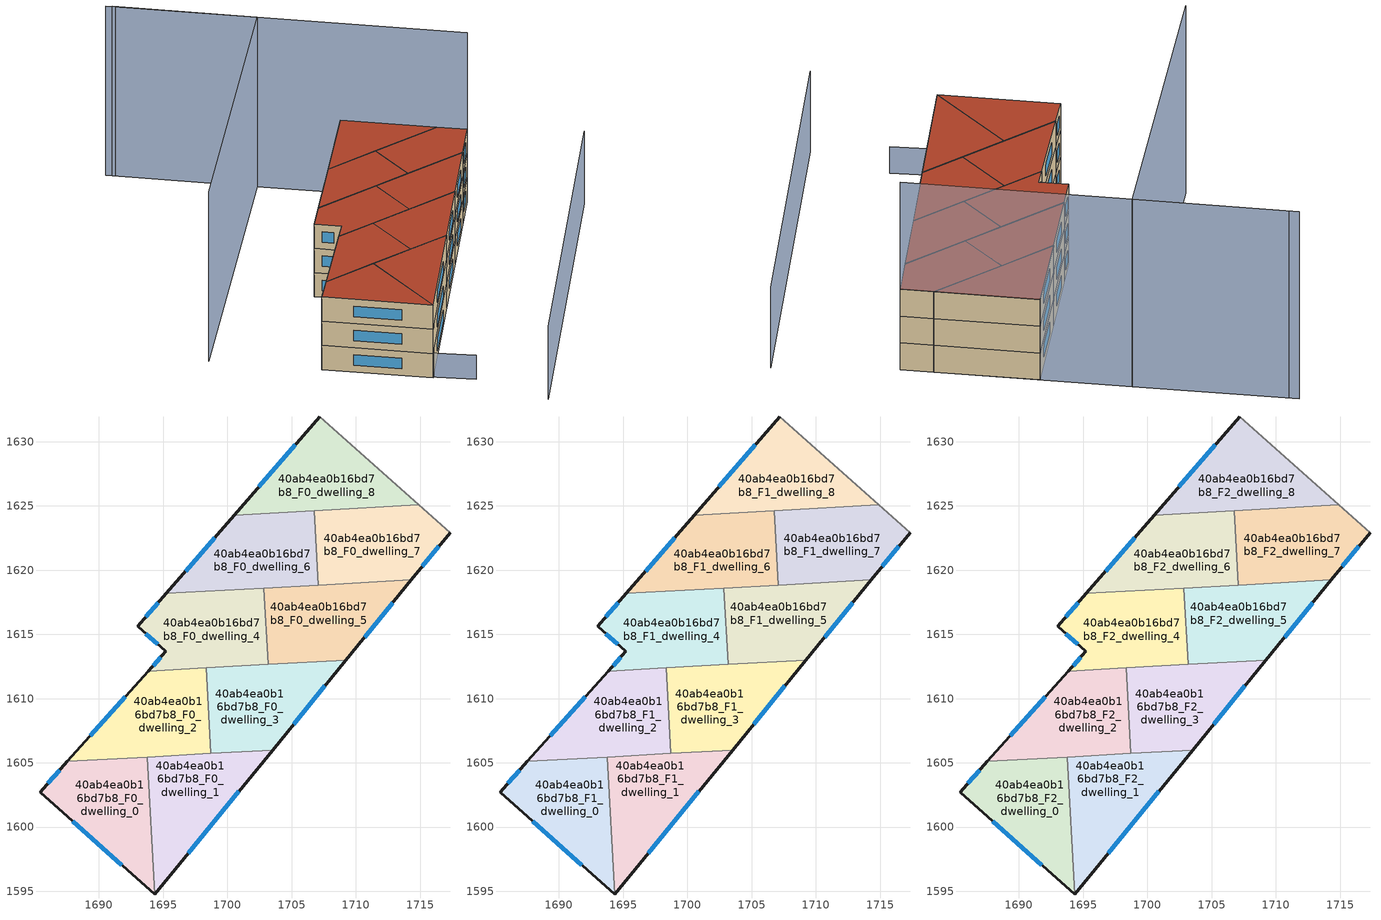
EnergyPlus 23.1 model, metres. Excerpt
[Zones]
40ab4ea0b16bd7b8_F0_dwelling_0
 floor ground (EU_floor_Construction): 1693.75,1605.45 1694.34,1594.76 1685.41,1602.72 1687.54,1605.11 z0
 wall outside (EU_wall_Construction): 1687.54,1605.11 1685.41,1602.72 1694.34,1594.76 z0:3
 wall to 40ab4ea0b16bd7b8_F0_dwelling_1 (EU_wall_Construction): 1694.34,1594.76 1693.75,1605.45 z0:3
 wall to 40ab4ea0b16bd7b8_F0_dwelling_2 (EU_wall_Construction): 1693.75,1605.45 1687.54,1605.11 z0:3
 window (EU_Window_Construction): 1687.96,1600.45 1691.79,1597.04 / 1686.93,1604.43 1686.02,1603.4 z0.86:2.14
40ab4ea0b16bd7b8_F0_dwelling_1
 floor ground (EU_floor_Construction): 1703.52,1606 1694.34,1594.76 1693.75,1605.45 z0
 wall outside (EU_wall_Construction): 1694.34,1594.76 1703.52,1606 z0:3
 wall to 40ab4ea0b16bd7b8_F0_dwelling_3 (EU_wall_Construction): 1703.52,1606 1698.71,1605.73 z0:3
 wall to 40ab4ea0b16bd7b8_F0_dwelling_2 (EU_wall_Construction): 1698.71,1605.73 1693.75,1605.45 z0:3
 window (EU_Window_Construction): 1696.96,1597.97 1700.89,1602.79 z0.86:2.14
40ab4ea0b16bd7b8_F0_dwelling_2
 floor ground (EU_floor_Construction): 1698.34,1612.39 1698.71,1605.73 1687.54,1605.11 1693.82,1612.14 z0
 wall outside (EU_wall_Construction): 1693.82,1612.14 1687.54,1605.11 z0:3
 wall to 40ab4ea0b16bd7b8_F0_dwelling_3 (EU_wall_Construction): 1698.71,1605.73 1698.34,1612.39 z0:3
 wall to 40ab4ea0b16bd7b8_F0_dwelling_4 (EU_wall_Construction): 1698.34,1612.39 1693.82,1612.14 z0:3
 window (EU_Window_Construction): 1692.03,1610.13 1689.33,1607.12 z0.86:2.14
40ab4ea0b16bd7b8_F0_dwelling_3
 floor ground (EU_floor_Construction): 1709.23,1613 1703.52,1606 1698.71,1605.73 1698.34,1612.39 z0
 wall outside (EU_wall_Construction): 1703.52,1606 1709.23,1613 z0:3
 wall to 40ab4ea0b16bd7b8_F0_dwelling_5 (EU_wall_Construction): 1709.23,1613 1703.16,1612.66 z0:3
 wall to 40ab4ea0b16bd7b8_F0_dwelling_4 (EU_wall_Construction): 1703.16,1612.66 1698.34,1612.39 z0:3
 window (EU_Window_Construction): 1705.15,1608 1707.6,1611 z0.86:2.14
40ab4ea0b16bd7b8_F0_dwelling_4
 floor ground (EU_floor_Construction): 1702.83,1618.61 1703.16,1612.66 1693.82,1612.14 1695.19,1613.67 1693.01,1615.63 1695.24,1618.19 z0
 wall outside (EU_wall_Construction): 1695.24,1618.19 1693.01,1615.63 1695.19,1613.67 1693.82,1612.14 z0:3
 wall to 40ab4ea0b16bd7b8_F0_dwelling_5 (EU_wall_Construction): 1703.16,1612.66 1702.83,1618.61 z0:3
 wall to 40ab4ea0b16bd7b8_F0_dwelling_6 (EU_wall_Construction): 1702.83,1618.61 1695.24,1618.19 z0:3
 window (EU_Window_Construction): 1694.8,1613.23 1694.22,1612.58 / 1693.64,1615.07 1694.57,1614.23 / 1694.6,1617.46 1693.65,1616.36 z0.86:2.14
40ab4ea0b16bd7b8_F0_dwelling_5
 floor ground (EU_floor_Construction): 1714.33,1619.25 1709.23,1613 1703.16,1612.66 1702.83,1618.61 z0
 wall outside (EU_wall_Construction): 1709.23,1613 1714.33,1619.25 z0:3
 wall to 40ab4ea0b16bd7b8_F0_dwelling_7 (EU_wall_Construction): 1714.33,1619.25 1707.07,1618.85 z0:3
 wall to 40ab4ea0b16bd7b8_F0_dwelling_6 (EU_wall_Construction): 1707.08,1618.85 1702.83,1618.61 z0:3
 window (EU_Window_Construction): 1710.68,1614.78 1712.87,1617.46 z0.86:2.14
40ab4ea0b16bd7b8_F0_dwelling_6
 floor ground (EU_floor_Construction): 1706.75,1624.63 1707.08,1618.85 1695.24,1618.19 1700.53,1624.29 z0
 wall outside (EU_wall_Construction): 1700.53,1624.29 1695.24,1618.19 z0:3
 wall to 40ab4ea0b16bd7b8_F0_dwelling_7 (EU_wall_Construction): 1707.08,1618.85 1706.75,1624.63 z0:3
 wall to 40ab4ea0b16bd7b8_F0_dwelling_8 (EU_wall_Construction): 1706.75,1624.63 1700.53,1624.29 z0:3
 window (EU_Window_Construction): 1699.02,1622.54 1696.75,1619.93 z0.86:2.14
40ab4ea0b16bd7b8_F0_dwelling_7
 floor ground (EU_floor_Construction): 1717.33,1622.93 1714.33,1619.25 1707.08,1618.85 1706.75,1624.63 1714.9,1625.09 z0
 wall outside (EU_wall_Construction): 1714.33,1619.25 1717.33,1622.93 z0:3
 wall adiabatic (EU_wall_Construction): 1717.33,1622.93 1714.9,1625.09 z0:3
 wall to 40ab4ea0b16bd7b8_F0_dwelling_8 (EU_wall_Construction): 1714.9,1625.09 1706.75,1624.63 z0:3
 window (EU_Window_Construction): 1715.19,1620.3 1716.47,1621.88 z0.86:2.14
40ab4ea0b16bd7b8_F0_dwelling_8
 floor ground (EU_floor_Construction): 1714.9,1625.09 1700.53,1624.29 1707.19,1631.96 z0
 wall outside (EU_wall_Construction): 1707.19,1631.96 1700.53,1624.29 z0:3
 wall adiabatic (EU_wall_Construction): 1714.9,1625.09 1707.19,1631.96 z0:3
 window (EU_Window_Construction): 1705.29,1629.77 1702.44,1626.48 z0.86:2.14
40ab4ea0b16bd7b8_F1_dwelling_0
 floor to 40ab4ea0b16bd7b8_F0_dwelling_0 (EU_floor_Construction): 1693.75,1605.45 1694.34,1594.76 1685.41,1602.72 1687.54,1605.11 z3
 wall outside (EU_wall_Construction): 1687.54,1605.11 1685.41,1602.72 1694.34,1594.76 z3:6
 wall to 40ab4ea0b16bd7b8_F1_dwelling_1 (EU_wall_Construction): 1694.34,1594.76 1693.75,1605.45 z3:6
 wall to 40ab4ea0b16bd7b8_F1_dwelling_2 (EU_wall_Construction): 1693.75,1605.45 1687.54,1605.11 z3:6
 window (EU_Window_Construction): 1687.96,1600.45 1691.79,1597.04 / 1686.93,1604.43 1686.02,1603.4 z3.86:5.14
40ab4ea0b16bd7b8_F1_dwelling_1
 floor to 40ab4ea0b16bd7b8_F0_dwelling_1 (EU_floor_Construction): 1703.52,1606 1694.34,1594.76 1693.75,1605.45 z3
 wall outside (EU_wall_Construction): 1694.34,1594.76 1703.52,1606 z3:6
 wall to 40ab4ea0b16bd7b8_F1_dwelling_3 (EU_wall_Construction): 1703.52,1606 1698.71,1605.73 z3:6
 wall to 40ab4ea0b16bd7b8_F1_dwelling_2 (EU_wall_Construction): 1698.71,1605.73 1693.75,1605.45 z3:6
 window (EU_Window_Construction): 1696.96,1597.97 1700.89,1602.79 z3.86:5.14
40ab4ea0b16bd7b8_F1_dwelling_2
 floor to 40ab4ea0b16bd7b8_F0_dwelling_2 (EU_floor_Construction): 1698.34,1612.39 1698.71,1605.73 1687.54,1605.11 1693.82,1612.14 z3
 wall outside (EU_wall_Construction): 1693.82,1612.14 1687.54,1605.11 z3:6
 wall to 40ab4ea0b16bd7b8_F1_dwelling_3 (EU_wall_Construction): 1698.71,1605.73 1698.34,1612.39 z3:6
 wall to 40ab4ea0b16bd7b8_F1_dwelling_4 (EU_wall_Construction): 1698.34,1612.39 1693.82,1612.14 z3:6
 window (EU_Window_Construction): 1692.03,1610.13 1689.33,1607.12 z3.86:5.14
40ab4ea0b16bd7b8_F1_dwelling_3
 floor to 40ab4ea0b16bd7b8_F0_dwelling_3 (EU_floor_Construction): 1709.23,1613 1703.52,1606 1698.71,1605.73 1698.34,1612.39 z3
 wall outside (EU_wall_Construction): 1703.52,1606 1709.23,1613 z3:6
 wall to 40ab4ea0b16bd7b8_F1_dwelling_5 (EU_wall_Construction): 1709.23,1613 1703.16,1612.66 z3:6
 wall to 40ab4ea0b16bd7b8_F1_dwelling_4 (EU_wall_Construction): 1703.16,1612.66 1698.34,1612.39 z3:6
 window (EU_Window_Construction): 1705.15,1608 1707.6,1611 z3.86:5.14
40ab4ea0b16bd7b8_F1_dwelling_4
 floor to 40ab4ea0b16bd7b8_F0_dwelling_4 (EU_floor_Construction): 1702.83,1618.61 1703.16,1612.66 1693.82,1612.14 1695.19,1613.67 1693.01,1615.63 1695.24,1618.19 z3
 wall outside (EU_wall_Construction): 1695.24,1618.19 1693.01,1615.63 1695.19,1613.67 1693.82,1612.14 z3:6
 wall to 40ab4ea0b16bd7b8_F1_dwelling_5 (EU_wall_Construction): 1703.16,1612.66 1702.83,1618.61 z3:6
 wall to 40ab4ea0b16bd7b8_F1_dwelling_6 (EU_wall_Construction): 1702.83,1618.61 1695.24,1618.19 z3:6
 window (EU_Window_Construction): 1694.8,1613.23 1694.22,1612.58 / 1693.64,1615.07 1694.57,1614.23 / 1694.6,1617.46 1693.65,1616.36 z3.86:5.14
40ab4ea0b16bd7b8_F1_dwelling_5
 floor to 40ab4ea0b16bd7b8_F0_dwelling_5 (EU_floor_Construction): 1714.33,1619.25 1709.23,1613 1703.16,1612.66 1702.83,1618.61 z3
 wall outside (EU_wall_Construction): 1709.23,1613 1714.33,1619.25 z3:6
 wall to 40ab4ea0b16bd7b8_F1_dwelling_7 (EU_wall_Construction): 1714.33,1619.25 1707.07,1618.85 z3:6
 wall to 40ab4ea0b16bd7b8_F1_dwelling_6 (EU_wall_Construction): 1707.08,1618.85 1702.83,1618.61 z3:6
 window (EU_Window_Construction): 1710.68,1614.78 1712.87,1617.46 z3.86:5.14
40ab4ea0b16bd7b8_F1_dwelling_6
 floor to 40ab4ea0b16bd7b8_F0_dwelling_6 (EU_floor_Construction): 1706.75,1624.63 1707.08,1618.85 1695.24,1618.19 1700.53,1624.29 z3
 wall outside (EU_wall_Construction): 1700.53,1624.29 1695.24,1618.19 z3:6
 wall to 40ab4ea0b16bd7b8_F1_dwelling_7 (EU_wall_Construction): 1707.08,1618.85 1706.75,1624.63 z3:6
 wall to 40ab4ea0b16bd7b8_F1_dwelling_8 (EU_wall_Construction): 1706.75,1624.63 1700.53,1624.29 z3:6
 window (EU_Window_Construction): 1699.02,1622.54 1696.75,1619.93 z3.86:5.14
40ab4ea0b16bd7b8_F1_dwelling_7
 floor to 40ab4ea0b16bd7b8_F0_dwelling_7 (EU_floor_Construction): 1717.33,1622.93 1714.33,1619.25 1707.08,1618.85 1706.75,1624.63 1714.9,1625.09 z3
 wall outside (EU_wall_Construction): 1714.33,1619.25 1717.33,1622.93 z3:6
 wall adiabatic (EU_wall_Construction): 1717.33,1622.93 1714.9,1625.09 z3:6
 wall to 40ab4ea0b16bd7b8_F1_dwelling_8 (EU_wall_Construction): 1714.9,1625.09 1706.75,1624.63 z3:6
 window (EU_Window_Construction): 1715.19,1620.3 1716.47,1621.88 z3.86:5.14
40ab4ea0b16bd7b8_F1_dwelling_8
 floor to 40ab4ea0b16bd7b8_F0_dwelling_8 (EU_floor_Construction): 1714.9,1625.09 1700.53,1624.29 1707.19,1631.96 z3
 wall outside (EU_wall_Construction): 1707.19,1631.96 1700.53,1624.29 z3:6
 wall adiabatic (EU_wall_Construction): 1714.9,1625.09 1707.19,1631.96 z3:6
 window (EU_Window_Construction): 1705.29,1629.77 1702.44,1626.48 z3.86:5.14
40ab4ea0b16bd7b8_F2_dwelling_0
 floor to 40ab4ea0b16bd7b8_F1_dwelling_0 (EU_floor_Construction): 1693.75,1605.45 1694.34,1594.76 1685.41,1602.72 1687.54,1605.11 z6
 wall outside (EU_wall_Construction): 1687.54,1605.11 1685.41,1602.72 1694.34,1594.76 z6:9
 wall to 40ab4ea0b16bd7b8_F2_dwelling_1 (EU_wall_Construction): 1694.34,1594.76 1693.75,1605.45 z6:9
 wall to 40ab4ea0b16bd7b8_F2_dwelling_2 (EU_wall_Construction): 1693.75,1605.45 1687.54,1605.11 z6:9
 window (EU_Window_Construction): 1687.96,1600.45 1691.79,1597.04 / 1686.93,1604.43 1686.02,1603.4 z6.86:8.14
 roof outside (EU_roof_Construction): 1694.34,1594.76 1693.75,1605.45 1687.54,1605.11 1685.41,1602.72 z9
40ab4ea0b16bd7b8_F2_dwelling_1
 floor to 40ab4ea0b16bd7b8_F1_dwelling_1 (EU_floor_Construction): 1703.52,1606 1694.34,1594.76 1693.75,1605.45 z6
 wall outside (EU_wall_Construction): 1694.34,1594.76 1703.52,1606 z6:9
 wall to 40ab4ea0b16bd7b8_F2_dwelling_3 (EU_wall_Construction): 1703.52,1606 1698.71,1605.73 z6:9
 wall to 40ab4ea0b16bd7b8_F2_dwelling_2 (EU_wall_Construction): 1698.71,1605.73 1693.75,1605.45 z6:9
 window (EU_Window_Construction): 1696.96,1597.97 1700.89,1602.79 z6.86:8.14
 roof outside (EU_roof_Construction): 1694.34,1594.76 1703.52,1606 1693.75,1605.45 z9
40ab4ea0b16bd7b8_F2_dwelling_2
 floor to 40ab4ea0b16bd7b8_F1_dwelling_2 (EU_floor_Construction): 1698.34,1612.39 1698.71,1605.73 1687.54,1605.11 1693.82,1612.14 z6
 wall outside (EU_wall_Construction): 1693.82,1612.14 1687.54,1605.11 z6:9
 wall to 40ab4ea0b16bd7b8_F2_dwelling_3 (EU_wall_Construction): 1698.71,1605.73 1698.34,1612.39 z6:9
 wall to 40ab4ea0b16bd7b8_F2_dwelling_4 (EU_wall_Construction): 1698.34,1612.39 1693.82,1612.14 z6:9
 window (EU_Window_Construction): 1692.03,1610.13 1689.33,1607.12 z6.86:8.14
 roof outside (EU_roof_Construction): 1698.71,1605.73 1698.34,1612.39 1693.82,1612.14 1687.54,1605.11 z9
40ab4ea0b16bd7b8_F2_dwelling_3
 floor to 40ab4ea0b16bd7b8_F1_dwelling_3 (EU_floor_Construction): 1709.23,1613 1703.52,1606 1698.71,1605.73 1698.34,1612.39 z6
 wall outside (EU_wall_Construction): 1703.52,1606 1709.23,1613 z6:9
 wall to 40ab4ea0b16bd7b8_F2_dwelling_5 (EU_wall_Construction): 1709.23,1613 1703.16,1612.66 z6:9
 wall to 40ab4ea0b16bd7b8_F2_dwelling_4 (EU_wall_Construction): 1703.16,1612.66 1698.34,1612.39 z6:9
 window (EU_Window_Construction): 1705.15,1608 1707.6,1611 z6.86:8.14
 roof outside (EU_roof_Construction): 1703.52,1606 1709.23,1613 1698.34,1612.39 1698.71,1605.73 z9
40ab4ea0b16bd7b8_F2_dwelling_4
 floor to 40ab4ea0b16bd7b8_F1_dwelling_4 (EU_floor_Construction): 1702.83,1618.61 1703.16,1612.66 1693.82,1612.14 1695.19,1613.67 1693.01,1615.63 1695.24,1618.19 z6
 wall outside (EU_wall_Construction): 1695.24,1618.19 1693.01,1615.63 1695.19,1613.67 1693.82,1612.14 z6:9
 wall to 40ab4ea0b16bd7b8_F2_dwelling_5 (EU_wall_Construction): 1703.16,1612.66 1702.83,1618.61 z6:9
 wall to 40ab4ea0b16bd7b8_F2_dwelling_6 (EU_wall_Construction): 1702.83,1618.61 1695.24,1618.19 z6:9
 window (EU_Window_Construction): 1694.8,1613.23 1694.22,1612.58 / 1693.64,1615.07 1694.57,1614.23 / 1694.6,1617.46 1693.65,1616.36 z6.86:8.14
 roof outside (EU_roof_Construction): 1703.16,1612.66 1702.83,1618.61 1695.24,1618.19 1693.01,1615.63 1695.19,1613.67 1693.82,1612.14 z9
40ab4ea0b16bd7b8_F2_dwelling_5
 floor to 40ab4ea0b16bd7b8_F1_dwelling_5 (EU_floor_Construction): 1714.33,1619.25 1709.23,1613 1703.16,1612.66 1702.83,1618.61 z6
 wall outside (EU_wall_Construction): 1709.23,1613 1714.33,1619.25 z6:9
 wall to 40ab4ea0b16bd7b8_F2_dwelling_7 (EU_wall_Construction): 1714.33,1619.25 1707.07,1618.85 z6:9
 wall to 40ab4ea0b16bd7b8_F2_dwelling_6 (EU_wall_Construction): 1707.08,1618.85 1702.83,1618.61 z6:9
 window (EU_Window_Construction): 1710.68,1614.78 1712.87,1617.46 z6.86:8.14
 roof outside (EU_roof_Construction): 1709.23,1613 1714.33,1619.25 1702.83,1618.61 1703.16,1612.66 z9
40ab4ea0b16bd7b8_F2_dwelling_6
 floor to 40ab4ea0b16bd7b8_F1_dwelling_6 (EU_floor_Construction): 1706.75,1624.63 1707.08,1618.85 1695.24,1618.19 1700.53,1624.29 z6
 wall outside (EU_wall_Construction): 1700.53,1624.29 1695.24,1618.19 z6:9
 wall to 40ab4ea0b16bd7b8_F2_dwelling_7 (EU_wall_Construction): 1707.08,1618.85 1706.75,1624.63 z6:9
 wall to 40ab4ea0b16bd7b8_F2_dwelling_8 (EU_wall_Construction): 1706.75,1624.63 1700.53,1624.29 z6:9
 window (EU_Window_Construction): 1699.02,1622.54 1696.75,1619.93 z6.86:8.14
 roof outside (EU_roof_Construction): 1707.08,1618.85 1706.75,1624.63 1700.53,1624.29 1695.24,1618.19 z9
40ab4ea0b16bd7b8_F2_dwelling_7
 floor to 40ab4ea0b16bd7b8_F1_dwelling_7 (EU_floor_Construction): 1717.33,1622.93 1714.33,1619.25 1707.08,1618.85 1706.75,1624.63 1714.9,1625.09 z6
 wall outside (EU_wall_Construction): 1714.33,1619.25 1717.33,1622.93 z6:9
 wall adiabatic (EU_wall_Construction): 1717.33,1622.93 1714.9,1625.09 z6:9
 wall to 40ab4ea0b16bd7b8_F2_dwelling_8 (EU_wall_Construction): 1714.9,1625.09 1706.75,1624.63 z6:9
 window (EU_Window_Construction): 1715.19,1620.3 1716.47,1621.88 z6.86:8.14
 roof outside (EU_roof_Construction): 1714.33,1619.25 1717.33,1622.93 1714.9,1625.09 1706.75,1624.63 1707.08,1618.85 z9
40ab4ea0b16bd7b8_F2_dwelling_8
 floor to 40ab4ea0b16bd7b8_F1_dwelling_8 (EU_floor_Construction): 1714.9,1625.09 1700.53,1624.29 1707.19,1631.96 z6
 wall outside (EU_wall_Construction): 1707.19,1631.96 1700.53,1624.29 z6:9
 wall adiabatic (EU_wall_Construction): 1714.9,1625.09 1707.19,1631.96 z6:9
 window (EU_Window_Construction): 1705.29,1629.77 1702.44,1626.48 z6.86:8.14
 roof outside (EU_roof_Construction): 1714.9,1625.09 1707.19,1631.96 1700.53,1624.29 z9
shading: 1702.07,1584.39 1727.47,1615.75 z0:9; 1717.33,1622.93 1700.49,1637.93 / 1688.94,1648.22 1700.52,1637.91 / 1700.52,1637.91 1676.36,1610.78 / 1700.51,1637.91 1688.42,1648.68 z0:21; 1692.2,1596.65 1697.95,1591.98 z0:3
[Building]
EU S2 Campaign: North Axis=0; Terrain=City; Solar Distribution=FullExterior
[Site:Location]
Helsinki-Vantaa.AP: Latitude=60.317; Longitude=24.963; Time Zone=2; Elevation=54.6
[SizingPeriod:WeatherFileDays]
AnnualSizingPeriod: Begin Month=1; Begin Day of Month=1; End Month=12; End Day of Month=31; Day of Week for Start Day=Monday; Use Weather File Daylight Saving Period=No; Use Weather File Rain and Snow Indicators=No
[MATERIAL]
EU_InternalMass_Material: Roughness=MediumRough; Thickness=0.1; Conductivity=1; Density=1800; Specific Heat=900; Thermal Absorptance=0.9; Solar Absorptance=0.7; Visible Absorptance=0.7
[MATERIAL:NOMASS] Roughness=MediumRough; Thermal Absorptance=0.9; Solar Absorptance=0.7; Visible Absorptance=0.7
Name | Thermal Resistance
EU_wall_NoMass | 1.10183
EU_roof_NoMass; EU_floor_NoMass | 1.70606
[WINDOWMATERIAL:SIMPLEGLAZINGSYSTEM]
EU_Window_SimpleGlazing: UFactor=3.11035; Solar Heat Gain Coefficient=0.8; Visible Transmittance=0.8
[CONSTRUCTION]
EU_wall_Construction: EU_wall_NoMass
EU_roof_Construction: EU_roof_NoMass
EU_floor_Construction: EU_floor_NoMass
EU_Window_Construction: EU_Window_SimpleGlazing
EU_InternalMass_Construction: EU_InternalMass_Material
[ZONE] Type=1; Multiplier=1; Ceiling Height=autocalculate; Floor Area=autocalculate; Part of Total Floor Area=Yes
Name | Volume
40ab4ea0b16bd7b8_F0_dwelling_0; 40ab4ea0b16bd7b8_F1_dwelling_0; 40ab4ea0b16bd7b8_F2_dwelling_0; 40ab4ea0b16bd7b8_F0_dwelling_8; 40ab4ea0b16bd7b8_F1_dwelling_8; 40ab4ea0b16bd7b8_F2_dwelling_8 | 157.28
40ab4ea0b16bd7b8_F0_dwelling_1; 40ab4ea0b16bd7b8_F1_dwelling_1; 40ab4ea0b16bd7b8_F2_dwelling_1 | 157.161
40ab4ea0b16bd7b8_F0_dwelling_2; 40ab4ea0b16bd7b8_F1_dwelling_2; 40ab4ea0b16bd7b8_F2_dwelling_2 | 157.257
40ab4ea0b16bd7b8_F0_dwelling_3; 40ab4ea0b16bd7b8_F1_dwelling_3; 40ab4ea0b16bd7b8_F2_dwelling_3 | 157.274
40ab4ea0b16bd7b8_F0_dwelling_4; 40ab4ea0b16bd7b8_F1_dwelling_4; 40ab4ea0b16bd7b8_F2_dwelling_4 | 157.269
40ab4ea0b16bd7b8_F0_dwelling_5; 40ab4ea0b16bd7b8_F1_dwelling_5; 40ab4ea0b16bd7b8_F2_dwelling_5 | 157.282
40ab4ea0b16bd7b8_F0_dwelling_6; 40ab4ea0b16bd7b8_F1_dwelling_6; 40ab4ea0b16bd7b8_F2_dwelling_6 | 157.268
40ab4ea0b16bd7b8_F0_dwelling_7; 40ab4ea0b16bd7b8_F1_dwelling_7; 40ab4ea0b16bd7b8_F2_dwelling_7 | 157.259
[INTERNALMASS] Construction=EU_InternalMass_Construction
Name | Zone or ZoneList | Surface Area
40ab4ea0b16bd7b8_F0_dwelling_0_EU_InternalMass | 40ab4ea0b16bd7b8_F0_dwelling_0 | 52.4274
40ab4ea0b16bd7b8_F0_dwelling_1_EU_InternalMass | 40ab4ea0b16bd7b8_F0_dwelling_1 | 52.4167
40ab4ea0b16bd7b8_F0_dwelling_2_EU_InternalMass | 40ab4ea0b16bd7b8_F0_dwelling_2 | 52.4252
40ab4ea0b16bd7b8_F0_dwelling_3_EU_InternalMass | 40ab4ea0b16bd7b8_F0_dwelling_3 | 52.425
40ab4ea0b16bd7b8_F0_dwelling_4_EU_InternalMass | 40ab4ea0b16bd7b8_F0_dwelling_4 | 52.4236
40ab4ea0b16bd7b8_F0_dwelling_5_EU_InternalMass | 40ab4ea0b16bd7b8_F0_dwelling_5 | 52.4294
40ab4ea0b16bd7b8_F0_dwelling_6_EU_InternalMass | 40ab4ea0b16bd7b8_F0_dwelling_6 | 52.4218
40ab4ea0b16bd7b8_F0_dwelling_7_EU_InternalMass | 40ab4ea0b16bd7b8_F0_dwelling_7 | 52.4198
40ab4ea0b16bd7b8_F0_dwelling_8_EU_InternalMass | 40ab4ea0b16bd7b8_F0_dwelling_8 | 52.4267
40ab4ea0b16bd7b8_F1_dwelling_0_EU_InternalMass | 40ab4ea0b16bd7b8_F1_dwelling_0 | 52.4274
40ab4ea0b16bd7b8_F1_dwelling_1_EU_InternalMass | 40ab4ea0b16bd7b8_F1_dwelling_1 | 52.4167
40ab4ea0b16bd7b8_F1_dwelling_2_EU_InternalMass | 40ab4ea0b16bd7b8_F1_dwelling_2 | 52.4252
40ab4ea0b16bd7b8_F1_dwelling_3_EU_InternalMass | 40ab4ea0b16bd7b8_F1_dwelling_3 | 52.425
40ab4ea0b16bd7b8_F1_dwelling_4_EU_InternalMass | 40ab4ea0b16bd7b8_F1_dwelling_4 | 52.4236
40ab4ea0b16bd7b8_F1_dwelling_5_EU_InternalMass | 40ab4ea0b16bd7b8_F1_dwelling_5 | 52.4294
40ab4ea0b16bd7b8_F1_dwelling_6_EU_InternalMass | 40ab4ea0b16bd7b8_F1_dwelling_6 | 52.4218
40ab4ea0b16bd7b8_F1_dwelling_7_EU_InternalMass | 40ab4ea0b16bd7b8_F1_dwelling_7 | 52.4198
40ab4ea0b16bd7b8_F1_dwelling_8_EU_InternalMass | 40ab4ea0b16bd7b8_F1_dwelling_8 | 52.4267
40ab4ea0b16bd7b8_F2_dwelling_0_EU_InternalMass | 40ab4ea0b16bd7b8_F2_dwelling_0 | 52.4274
40ab4ea0b16bd7b8_F2_dwelling_1_EU_InternalMass | 40ab4ea0b16bd7b8_F2_dwelling_1 | 52.4167
40ab4ea0b16bd7b8_F2_dwelling_2_EU_InternalMass | 40ab4ea0b16bd7b8_F2_dwelling_2 | 52.4252
40ab4ea0b16bd7b8_F2_dwelling_3_EU_InternalMass | 40ab4ea0b16bd7b8_F2_dwelling_3 | 52.425
40ab4ea0b16bd7b8_F2_dwelling_4_EU_InternalMass | 40ab4ea0b16bd7b8_F2_dwelling_4 | 52.4236
40ab4ea0b16bd7b8_F2_dwelling_5_EU_InternalMass | 40ab4ea0b16bd7b8_F2_dwelling_5 | 52.4294
40ab4ea0b16bd7b8_F2_dwelling_6_EU_InternalMass | 40ab4ea0b16bd7b8_F2_dwelling_6 | 52.4218
40ab4ea0b16bd7b8_F2_dwelling_7_EU_InternalMass | 40ab4ea0b16bd7b8_F2_dwelling_7 | 52.4198
40ab4ea0b16bd7b8_F2_dwelling_8_EU_InternalMass | 40ab4ea0b16bd7b8_F2_dwelling_8 | 52.4267
[OTHEREQUIPMENT] Fuel Type=Electricity; Design Level Calculation Method=Watts/Area; Power per Zone Floor Area=1; Fraction Latent=0; Fraction Radiant=0; Fraction Lost=0; Carbon Dioxide Generation Rate=0; EndUse Subcategory=EU_Step8_InternalGains
Name | Zone or ZoneList or Space or SpaceList | Schedule
EU_Step8_InternalGain_40ab4ea0b16bd7b8_F0_dwelling_0_f000 | 40ab4ea0b16bd7b8_F0_dwelling_0 | EU_Step8_GainSchedule_40ab4ea0b16bd7b8_F0_dwelling_0_f000
EU_Step8_InternalGain_40ab4ea0b16bd7b8_F0_dwelling_1_f000 | 40ab4ea0b16bd7b8_F0_dwelling_1 | EU_Step8_GainSchedule_40ab4ea0b16bd7b8_F0_dwelling_1_f000
EU_Step8_InternalGain_40ab4ea0b16bd7b8_F0_dwelling_2_f000 | 40ab4ea0b16bd7b8_F0_dwelling_2 | EU_Step8_GainSchedule_40ab4ea0b16bd7b8_F0_dwelling_2_f000
EU_Step8_InternalGain_40ab4ea0b16bd7b8_F0_dwelling_3_f000 | 40ab4ea0b16bd7b8_F0_dwelling_3 | EU_Step8_GainSchedule_40ab4ea0b16bd7b8_F0_dwelling_3_f000
EU_Step8_InternalGain_40ab4ea0b16bd7b8_F0_dwelling_4_f000 | 40ab4ea0b16bd7b8_F0_dwelling_4 | EU_Step8_GainSchedule_40ab4ea0b16bd7b8_F0_dwelling_4_f000
EU_Step8_InternalGain_40ab4ea0b16bd7b8_F0_dwelling_5_f000 | 40ab4ea0b16bd7b8_F0_dwelling_5 | EU_Step8_GainSchedule_40ab4ea0b16bd7b8_F0_dwelling_5_f000
EU_Step8_InternalGain_40ab4ea0b16bd7b8_F0_dwelling_6_f000 | 40ab4ea0b16bd7b8_F0_dwelling_6 | EU_Step8_GainSchedule_40ab4ea0b16bd7b8_F0_dwelling_6_f000
EU_Step8_InternalGain_40ab4ea0b16bd7b8_F0_dwelling_7_f000 | 40ab4ea0b16bd7b8_F0_dwelling_7 | EU_Step8_GainSchedule_40ab4ea0b16bd7b8_F0_dwelling_7_f000
EU_Step8_InternalGain_40ab4ea0b16bd7b8_F0_dwelling_8_f000 | 40ab4ea0b16bd7b8_F0_dwelling_8 | EU_Step8_GainSchedule_40ab4ea0b16bd7b8_F0_dwelling_8_f000
EU_Step8_InternalGain_40ab4ea0b16bd7b8_F1_dwelling_0_f000 | 40ab4ea0b16bd7b8_F1_dwelling_0 | EU_Step8_GainSchedule_40ab4ea0b16bd7b8_F1_dwelling_0_f000
EU_Step8_InternalGain_40ab4ea0b16bd7b8_F1_dwelling_1_f000 | 40ab4ea0b16bd7b8_F1_dwelling_1 | EU_Step8_GainSchedule_40ab4ea0b16bd7b8_F1_dwelling_1_f000
EU_Step8_InternalGain_40ab4ea0b16bd7b8_F1_dwelling_2_f000 | 40ab4ea0b16bd7b8_F1_dwelling_2 | EU_Step8_GainSchedule_40ab4ea0b16bd7b8_F1_dwelling_2_f000
EU_Step8_InternalGain_40ab4ea0b16bd7b8_F1_dwelling_3_f000 | 40ab4ea0b16bd7b8_F1_dwelling_3 | EU_Step8_GainSchedule_40ab4ea0b16bd7b8_F1_dwelling_3_f000
EU_Step8_InternalGain_40ab4ea0b16bd7b8_F1_dwelling_4_f000 | 40ab4ea0b16bd7b8_F1_dwelling_4 | EU_Step8_GainSchedule_40ab4ea0b16bd7b8_F1_dwelling_4_f000
EU_Step8_InternalGain_40ab4ea0b16bd7b8_F1_dwelling_5_f000 | 40ab4ea0b16bd7b8_F1_dwelling_5 | EU_Step8_GainSchedule_40ab4ea0b16bd7b8_F1_dwelling_5_f000
EU_Step8_InternalGain_40ab4ea0b16bd7b8_F1_dwelling_6_f000 | 40ab4ea0b16bd7b8_F1_dwelling_6 | EU_Step8_GainSchedule_40ab4ea0b16bd7b8_F1_dwelling_6_f000
EU_Step8_InternalGain_40ab4ea0b16bd7b8_F1_dwelling_7_f000 | 40ab4ea0b16bd7b8_F1_dwelling_7 | EU_Step8_GainSchedule_40ab4ea0b16bd7b8_F1_dwelling_7_f000
EU_Step8_InternalGain_40ab4ea0b16bd7b8_F1_dwelling_8_f000 | 40ab4ea0b16bd7b8_F1_dwelling_8 | EU_Step8_GainSchedule_40ab4ea0b16bd7b8_F1_dwelling_8_f000
EU_Step8_InternalGain_40ab4ea0b16bd7b8_F2_dwelling_0_f000 | 40ab4ea0b16bd7b8_F2_dwelling_0 | EU_Step8_GainSchedule_40ab4ea0b16bd7b8_F2_dwelling_0_f000
EU_Step8_InternalGain_40ab4ea0b16bd7b8_F2_dwelling_1_f000 | 40ab4ea0b16bd7b8_F2_dwelling_1 | EU_Step8_GainSchedule_40ab4ea0b16bd7b8_F2_dwelling_1_f000
EU_Step8_InternalGain_40ab4ea0b16bd7b8_F2_dwelling_2_f000 | 40ab4ea0b16bd7b8_F2_dwelling_2 | EU_Step8_GainSchedule_40ab4ea0b16bd7b8_F2_dwelling_2_f000
EU_Step8_InternalGain_40ab4ea0b16bd7b8_F2_dwelling_3_f000 | 40ab4ea0b16bd7b8_F2_dwelling_3 | EU_Step8_GainSchedule_40ab4ea0b16bd7b8_F2_dwelling_3_f000
EU_Step8_InternalGain_40ab4ea0b16bd7b8_F2_dwelling_4_f000 | 40ab4ea0b16bd7b8_F2_dwelling_4 | EU_Step8_GainSchedule_40ab4ea0b16bd7b8_F2_dwelling_4_f000
EU_Step8_InternalGain_40ab4ea0b16bd7b8_F2_dwelling_5_f000 | 40ab4ea0b16bd7b8_F2_dwelling_5 | EU_Step8_GainSchedule_40ab4ea0b16bd7b8_F2_dwelling_5_f000
EU_Step8_InternalGain_40ab4ea0b16bd7b8_F2_dwelling_6_f000 | 40ab4ea0b16bd7b8_F2_dwelling_6 | EU_Step8_GainSchedule_40ab4ea0b16bd7b8_F2_dwelling_6_f000
EU_Step8_InternalGain_40ab4ea0b16bd7b8_F2_dwelling_7_f000 | 40ab4ea0b16bd7b8_F2_dwelling_7 | EU_Step8_GainSchedule_40ab4ea0b16bd7b8_F2_dwelling_7_f000
EU_Step8_InternalGain_40ab4ea0b16bd7b8_F2_dwelling_8_f000 | 40ab4ea0b16bd7b8_F2_dwelling_8 | EU_Step8_GainSchedule_40ab4ea0b16bd7b8_F2_dwelling_8_f000
[ZONEVENTILATION:DESIGNFLOWRATE] Schedule=EU_AlwaysOn; Design Flow Rate Calculation Method=AirChanges/Hour; Air Changes per Hour=0.756316; Ventilation Type=Natural; Fan Pressure Rise=0; Fan Total Efficiency=1; Constant Term Coefficient=1; Temperature Term Coefficient=0; Velocity Term Coefficient=0; Velocity Squared Term Coefficient=0; Minimum Indoor Temperature=-100; Maximum Indoor Temperature=100; Delta Temperature=-100; Minimum Outdoor Temperature=-100; Maximum Outdoor Temperature=100; Maximum Wind Speed=40
Name | Zone or ZoneList or Space or SpaceList
EU_ConstantAir_40ab4ea0b16bd7b8_F0_dwelling_0 | 40ab4ea0b16bd7b8_F0_dwelling_0
EU_ConstantAir_40ab4ea0b16bd7b8_F0_dwelling_1 | 40ab4ea0b16bd7b8_F0_dwelling_1
EU_ConstantAir_40ab4ea0b16bd7b8_F0_dwelling_2 | 40ab4ea0b16bd7b8_F0_dwelling_2
EU_ConstantAir_40ab4ea0b16bd7b8_F0_dwelling_3 | 40ab4ea0b16bd7b8_F0_dwelling_3
EU_ConstantAir_40ab4ea0b16bd7b8_F0_dwelling_4 | 40ab4ea0b16bd7b8_F0_dwelling_4
EU_ConstantAir_40ab4ea0b16bd7b8_F0_dwelling_5 | 40ab4ea0b16bd7b8_F0_dwelling_5
EU_ConstantAir_40ab4ea0b16bd7b8_F0_dwelling_6 | 40ab4ea0b16bd7b8_F0_dwelling_6
EU_ConstantAir_40ab4ea0b16bd7b8_F0_dwelling_7 | 40ab4ea0b16bd7b8_F0_dwelling_7
EU_ConstantAir_40ab4ea0b16bd7b8_F0_dwelling_8 | 40ab4ea0b16bd7b8_F0_dwelling_8
EU_ConstantAir_40ab4ea0b16bd7b8_F1_dwelling_0 | 40ab4ea0b16bd7b8_F1_dwelling_0
EU_ConstantAir_40ab4ea0b16bd7b8_F1_dwelling_1 | 40ab4ea0b16bd7b8_F1_dwelling_1
EU_ConstantAir_40ab4ea0b16bd7b8_F1_dwelling_2 | 40ab4ea0b16bd7b8_F1_dwelling_2
EU_ConstantAir_40ab4ea0b16bd7b8_F1_dwelling_3 | 40ab4ea0b16bd7b8_F1_dwelling_3
EU_ConstantAir_40ab4ea0b16bd7b8_F1_dwelling_4 | 40ab4ea0b16bd7b8_F1_dwelling_4
EU_ConstantAir_40ab4ea0b16bd7b8_F1_dwelling_5 | 40ab4ea0b16bd7b8_F1_dwelling_5
EU_ConstantAir_40ab4ea0b16bd7b8_F1_dwelling_6 | 40ab4ea0b16bd7b8_F1_dwelling_6
EU_ConstantAir_40ab4ea0b16bd7b8_F1_dwelling_7 | 40ab4ea0b16bd7b8_F1_dwelling_7
EU_ConstantAir_40ab4ea0b16bd7b8_F1_dwelling_8 | 40ab4ea0b16bd7b8_F1_dwelling_8
EU_ConstantAir_40ab4ea0b16bd7b8_F2_dwelling_0 | 40ab4ea0b16bd7b8_F2_dwelling_0
EU_ConstantAir_40ab4ea0b16bd7b8_F2_dwelling_1 | 40ab4ea0b16bd7b8_F2_dwelling_1
EU_ConstantAir_40ab4ea0b16bd7b8_F2_dwelling_2 | 40ab4ea0b16bd7b8_F2_dwelling_2
EU_ConstantAir_40ab4ea0b16bd7b8_F2_dwelling_3 | 40ab4ea0b16bd7b8_F2_dwelling_3
EU_ConstantAir_40ab4ea0b16bd7b8_F2_dwelling_4 | 40ab4ea0b16bd7b8_F2_dwelling_4
EU_ConstantAir_40ab4ea0b16bd7b8_F2_dwelling_5 | 40ab4ea0b16bd7b8_F2_dwelling_5
EU_ConstantAir_40ab4ea0b16bd7b8_F2_dwelling_6 | 40ab4ea0b16bd7b8_F2_dwelling_6
EU_ConstantAir_40ab4ea0b16bd7b8_F2_dwelling_7 | 40ab4ea0b16bd7b8_F2_dwelling_7
EU_ConstantAir_40ab4ea0b16bd7b8_F2_dwelling_8 | 40ab4ea0b16bd7b8_F2_dwelling_8
[HVACTEMPLATE:THERMOSTAT] Constant Heating Setpoint=20; Constant Cooling Setpoint=50
EU_HeatOnly_40ab4ea0b16bd7b8_F0_dwelling_0; EU_HeatOnly_40ab4ea0b16bd7b8_F0_dwelling_1; EU_HeatOnly_40ab4ea0b16bd7b8_F0_dwelling_2; EU_HeatOnly_40ab4ea0b16bd7b8_F0_dwelling_3; EU_HeatOnly_40ab4ea0b16bd7b8_F0_dwelling_4; EU_HeatOnly_40ab4ea0b16bd7b8_F0_dwelling_5; EU_HeatOnly_40ab4ea0b16bd7b8_F0_dwelling_6; EU_HeatOnly_40ab4ea0b16bd7b8_F0_dwelling_7; EU_HeatOnly_40ab4ea0b16bd7b8_F0_dwelling_8; EU_HeatOnly_40ab4ea0b16bd7b8_F1_dwelling_0; EU_HeatOnly_40ab4ea0b16bd7b8_F1_dwelling_1; EU_HeatOnly_40ab4ea0b16bd7b8_F1_dwelling_2; EU_HeatOnly_40ab4ea0b16bd7b8_F1_dwelling_3; EU_HeatOnly_40ab4ea0b16bd7b8_F1_dwelling_4; EU_HeatOnly_40ab4ea0b16bd7b8_F1_dwelling_5; EU_HeatOnly_40ab4ea0b16bd7b8_F1_dwelling_6; EU_HeatOnly_40ab4ea0b16bd7b8_F1_dwelling_7; EU_HeatOnly_40ab4ea0b16bd7b8_F1_dwelling_8; EU_HeatOnly_40ab4ea0b16bd7b8_F2_dwelling_0; EU_HeatOnly_40ab4ea0b16bd7b8_F2_dwelling_1; EU_HeatOnly_40ab4ea0b16bd7b8_F2_dwelling_2; EU_HeatOnly_40ab4ea0b16bd7b8_F2_dwelling_3; EU_HeatOnly_40ab4ea0b16bd7b8_F2_dwelling_4; EU_HeatOnly_40ab4ea0b16bd7b8_F2_dwelling_5; EU_HeatOnly_40ab4ea0b16bd7b8_F2_dwelling_6; EU_HeatOnly_40ab4ea0b16bd7b8_F2_dwelling_7; EU_HeatOnly_40ab4ea0b16bd7b8_F2_dwelling_8
[HVACTEMPLATE:ZONE:IDEALLOADSAIRSYSTEM] System Availability Schedule=EU_AlwaysOn; Maximum Heating Supply Air Temperature=50; Minimum Cooling Supply Air Temperature=13; Maximum Heating Supply Air Humidity Ratio=0.0156; Minimum Cooling Supply Air Humidity Ratio=0.0077; Heating Limit=NoLimit; Cooling Limit=NoLimit; Heating Availability Schedule=EU_AlwaysOn; Cooling Availability Schedule=EU_CoolingOff; Dehumidification Control Type=ConstantSensibleHeatRatio; Cooling Sensible Heat Ratio=0.7; Dehumidification Setpoint=60; Humidification Control Type=None; Humidification Setpoint=30; Outdoor Air Method=None; Outdoor Air Flow Rate per Person=0.00944; Outdoor Air Flow Rate per Zone Floor Area=0; Outdoor Air Flow Rate per Zone=0; Demand Controlled Ventilation Type=None; Outdoor Air Economizer Type=NoEconomizer; Heat Recovery Type=None; Sensible Heat Recovery Effectiveness=0.7; Latent Heat Recovery Effectiveness=0.65
Name | Template Thermostat
40ab4ea0b16bd7b8_F0_dwelling_0 | EU_HeatOnly_40ab4ea0b16bd7b8_F0_dwelling_0
40ab4ea0b16bd7b8_F0_dwelling_1 | EU_HeatOnly_40ab4ea0b16bd7b8_F0_dwelling_1
40ab4ea0b16bd7b8_F0_dwelling_2 | EU_HeatOnly_40ab4ea0b16bd7b8_F0_dwelling_2
40ab4ea0b16bd7b8_F0_dwelling_3 | EU_HeatOnly_40ab4ea0b16bd7b8_F0_dwelling_3
40ab4ea0b16bd7b8_F0_dwelling_4 | EU_HeatOnly_40ab4ea0b16bd7b8_F0_dwelling_4
40ab4ea0b16bd7b8_F0_dwelling_5 | EU_HeatOnly_40ab4ea0b16bd7b8_F0_dwelling_5
40ab4ea0b16bd7b8_F0_dwelling_6 | EU_HeatOnly_40ab4ea0b16bd7b8_F0_dwelling_6
40ab4ea0b16bd7b8_F0_dwelling_7 | EU_HeatOnly_40ab4ea0b16bd7b8_F0_dwelling_7
40ab4ea0b16bd7b8_F0_dwelling_8 | EU_HeatOnly_40ab4ea0b16bd7b8_F0_dwelling_8
40ab4ea0b16bd7b8_F1_dwelling_0 | EU_HeatOnly_40ab4ea0b16bd7b8_F1_dwelling_0
40ab4ea0b16bd7b8_F1_dwelling_1 | EU_HeatOnly_40ab4ea0b16bd7b8_F1_dwelling_1
40ab4ea0b16bd7b8_F1_dwelling_2 | EU_HeatOnly_40ab4ea0b16bd7b8_F1_dwelling_2
40ab4ea0b16bd7b8_F1_dwelling_3 | EU_HeatOnly_40ab4ea0b16bd7b8_F1_dwelling_3
40ab4ea0b16bd7b8_F1_dwelling_4 | EU_HeatOnly_40ab4ea0b16bd7b8_F1_dwelling_4
40ab4ea0b16bd7b8_F1_dwelling_5 | EU_HeatOnly_40ab4ea0b16bd7b8_F1_dwelling_5
40ab4ea0b16bd7b8_F1_dwelling_6 | EU_HeatOnly_40ab4ea0b16bd7b8_F1_dwelling_6
40ab4ea0b16bd7b8_F1_dwelling_7 | EU_HeatOnly_40ab4ea0b16bd7b8_F1_dwelling_7
40ab4ea0b16bd7b8_F1_dwelling_8 | EU_HeatOnly_40ab4ea0b16bd7b8_F1_dwelling_8
40ab4ea0b16bd7b8_F2_dwelling_0 | EU_HeatOnly_40ab4ea0b16bd7b8_F2_dwelling_0
40ab4ea0b16bd7b8_F2_dwelling_1 | EU_HeatOnly_40ab4ea0b16bd7b8_F2_dwelling_1
40ab4ea0b16bd7b8_F2_dwelling_2 | EU_HeatOnly_40ab4ea0b16bd7b8_F2_dwelling_2
40ab4ea0b16bd7b8_F2_dwelling_3 | EU_HeatOnly_40ab4ea0b16bd7b8_F2_dwelling_3
40ab4ea0b16bd7b8_F2_dwelling_4 | EU_HeatOnly_40ab4ea0b16bd7b8_F2_dwelling_4
40ab4ea0b16bd7b8_F2_dwelling_5 | EU_HeatOnly_40ab4ea0b16bd7b8_F2_dwelling_5
40ab4ea0b16bd7b8_F2_dwelling_6 | EU_HeatOnly_40ab4ea0b16bd7b8_F2_dwelling_6
40ab4ea0b16bd7b8_F2_dwelling_7 | EU_HeatOnly_40ab4ea0b16bd7b8_F2_dwelling_7
40ab4ea0b16bd7b8_F2_dwelling_8 | EU_HeatOnly_40ab4ea0b16bd7b8_F2_dwelling_8
[SIZING:ZONE] Zone Cooling Design Supply Air Temperature Input Method=SupplyAirTemperature; Zone Cooling Design Supply Air Temperature=13; Zone Heating Design Supply Air Temperature Input Method=SupplyAirTemperature; Zone Heating Design Supply Air Temperature=50; Zone Cooling Design Supply Air Humidity Ratio=0.008; Zone Heating Design Supply Air Humidity Ratio=0.008; Cooling Design Air Flow Method=DesignDay; Cooling Design Air Flow Rate=0; Cooling Minimum Air Flow per Zone Floor Area=0.000762; Cooling Minimum Air Flow=0; Cooling Minimum Air Flow Fraction=0.2; Heating Design Air Flow Method=DesignDay; Heating Design Air Flow Rate=0; Heating Maximum Air Flow per Zone Floor Area=0.002032; Heating Maximum Air Flow=0.141576; Heating Maximum Air Flow Fraction=0.3; Account for Dedicated Outdoor Air System=No; Dedicated Outdoor Air System Control Strategy=NeutralSupplyAir; Dedicated Outdoor Air Low Setpoint Temperature for Design=autosize; Dedicated Outdoor Air High Setpoint Temperature for Design=autosize; Zone Load Sizing Method=Sensible Load Only No Latent Load; Zone Latent Cooling Design Supply Air Humidity Ratio Input Method=HumidityRatioDifference; Zone Cooling Design Supply Air Humidity Ratio Difference=0.005; Zone Latent Heating Design Supply Air Humidity Ratio Input Method=HumidityRatioDifference; Zone Humidification Design Supply Air Humidity Ratio Difference=0.005
40ab4ea0b16bd7b8_F0_dwelling_0; 40ab4ea0b16bd7b8_F0_dwelling_1; 40ab4ea0b16bd7b8_F0_dwelling_2; 40ab4ea0b16bd7b8_F0_dwelling_3; 40ab4ea0b16bd7b8_F0_dwelling_4; 40ab4ea0b16bd7b8_F0_dwelling_5; 40ab4ea0b16bd7b8_F0_dwelling_6; 40ab4ea0b16bd7b8_F0_dwelling_7; 40ab4ea0b16bd7b8_F0_dwelling_8; 40ab4ea0b16bd7b8_F1_dwelling_0; 40ab4ea0b16bd7b8_F1_dwelling_1; 40ab4ea0b16bd7b8_F1_dwelling_2; 40ab4ea0b16bd7b8_F1_dwelling_3; 40ab4ea0b16bd7b8_F1_dwelling_4; 40ab4ea0b16bd7b8_F1_dwelling_5; 40ab4ea0b16bd7b8_F1_dwelling_6; 40ab4ea0b16bd7b8_F1_dwelling_7; 40ab4ea0b16bd7b8_F1_dwelling_8; 40ab4ea0b16bd7b8_F2_dwelling_0; 40ab4ea0b16bd7b8_F2_dwelling_1; 40ab4ea0b16bd7b8_F2_dwelling_2; 40ab4ea0b16bd7b8_F2_dwelling_3; 40ab4ea0b16bd7b8_F2_dwelling_4; 40ab4ea0b16bd7b8_F2_dwelling_5; 40ab4ea0b16bd7b8_F2_dwelling_6; 40ab4ea0b16bd7b8_F2_dwelling_7; 40ab4ea0b16bd7b8_F2_dwelling_8
[SCHEDULE:CONSTANT]
Name | Hourly Value
EU_AlwaysOn | 1
EU_CoolingOff | 0
[SCHEDULE:FILE] Column Number=1; Rows to Skip at Top=0; Number of Hours of Data=8760; Column Separator=Comma; Interpolate to Timestep=No; Minutes per Item=60; Adjust Schedule for Daylight Savings=Yes
Name | File
EU_Step8_GainSchedule_40ab4ea0b16bd7b8_F0_dwelling_0_f000 | ../../schedules/40ab4ea0b16bd7b8/40ab4ea0b16bd7b8_F0_dwelling_0_f000_gain.csv
EU_Step8_GainSchedule_40ab4ea0b16bd7b8_F0_dwelling_1_f000 | ../../schedules/40ab4ea0b16bd7b8/40ab4ea0b16bd7b8_F0_dwelling_1_f000_gain.csv
EU_Step8_GainSchedule_40ab4ea0b16bd7b8_F0_dwelling_2_f000 | ../../schedules/40ab4ea0b16bd7b8/40ab4ea0b16bd7b8_F0_dwelling_2_f000_gain.csv
EU_Step8_GainSchedule_40ab4ea0b16bd7b8_F0_dwelling_3_f000 | ../../schedules/40ab4ea0b16bd7b8/40ab4ea0b16bd7b8_F0_dwelling_3_f000_gain.csv
EU_Step8_GainSchedule_40ab4ea0b16bd7b8_F0_dwelling_4_f000 | ../../schedules/40ab4ea0b16bd7b8/40ab4ea0b16bd7b8_F0_dwelling_4_f000_gain.csv
EU_Step8_GainSchedule_40ab4ea0b16bd7b8_F0_dwelling_5_f000 | ../../schedules/40ab4ea0b16bd7b8/40ab4ea0b16bd7b8_F0_dwelling_5_f000_gain.csv
EU_Step8_GainSchedule_40ab4ea0b16bd7b8_F0_dwelling_6_f000 | ../../schedules/40ab4ea0b16bd7b8/40ab4ea0b16bd7b8_F0_dwelling_6_f000_gain.csv
EU_Step8_GainSchedule_40ab4ea0b16bd7b8_F0_dwelling_7_f000 | ../../schedules/40ab4ea0b16bd7b8/40ab4ea0b16bd7b8_F0_dwelling_7_f000_gain.csv
EU_Step8_GainSchedule_40ab4ea0b16bd7b8_F0_dwelling_8_f000 | ../../schedules/40ab4ea0b16bd7b8/40ab4ea0b16bd7b8_F0_dwelling_8_f000_gain.csv
EU_Step8_GainSchedule_40ab4ea0b16bd7b8_F1_dwelling_0_f000 | ../../schedules/40ab4ea0b16bd7b8/40ab4ea0b16bd7b8_F1_dwelling_0_f000_gain.csv
EU_Step8_GainSchedule_40ab4ea0b16bd7b8_F1_dwelling_1_f000 | ../../schedules/40ab4ea0b16bd7b8/40ab4ea0b16bd7b8_F1_dwelling_1_f000_gain.csv
EU_Step8_GainSchedule_40ab4ea0b16bd7b8_F1_dwelling_2_f000 | ../../schedules/40ab4ea0b16bd7b8/40ab4ea0b16bd7b8_F1_dwelling_2_f000_gain.csv
EU_Step8_GainSchedule_40ab4ea0b16bd7b8_F1_dwelling_3_f000 | ../../schedules/40ab4ea0b16bd7b8/40ab4ea0b16bd7b8_F1_dwelling_3_f000_gain.csv
EU_Step8_GainSchedule_40ab4ea0b16bd7b8_F1_dwelling_4_f000 | ../../schedules/40ab4ea0b16bd7b8/40ab4ea0b16bd7b8_F1_dwelling_4_f000_gain.csv
EU_Step8_GainSchedule_40ab4ea0b16bd7b8_F1_dwelling_5_f000 | ../../schedules/40ab4ea0b16bd7b8/40ab4ea0b16bd7b8_F1_dwelling_5_f000_gain.csv
EU_Step8_GainSchedule_40ab4ea0b16bd7b8_F1_dwelling_6_f000 | ../../schedules/40ab4ea0b16bd7b8/40ab4ea0b16bd7b8_F1_dwelling_6_f000_gain.csv
EU_Step8_GainSchedule_40ab4ea0b16bd7b8_F1_dwelling_7_f000 | ../../schedules/40ab4ea0b16bd7b8/40ab4ea0b16bd7b8_F1_dwelling_7_f000_gain.csv
EU_Step8_GainSchedule_40ab4ea0b16bd7b8_F1_dwelling_8_f000 | ../../schedules/40ab4ea0b16bd7b8/40ab4ea0b16bd7b8_F1_dwelling_8_f000_gain.csv
EU_Step8_GainSchedule_40ab4ea0b16bd7b8_F2_dwelling_0_f000 | ../../schedules/40ab4ea0b16bd7b8/40ab4ea0b16bd7b8_F2_dwelling_0_f000_gain.csv
EU_Step8_GainSchedule_40ab4ea0b16bd7b8_F2_dwelling_1_f000 | ../../schedules/40ab4ea0b16bd7b8/40ab4ea0b16bd7b8_F2_dwelling_1_f000_gain.csv
EU_Step8_GainSchedule_40ab4ea0b16bd7b8_F2_dwelling_2_f000 | ../../schedules/40ab4ea0b16bd7b8/40ab4ea0b16bd7b8_F2_dwelling_2_f000_gain.csv
EU_Step8_GainSchedule_40ab4ea0b16bd7b8_F2_dwelling_3_f000 | ../../schedules/40ab4ea0b16bd7b8/40ab4ea0b16bd7b8_F2_dwelling_3_f000_gain.csv
EU_Step8_GainSchedule_40ab4ea0b16bd7b8_F2_dwelling_4_f000 | ../../schedules/40ab4ea0b16bd7b8/40ab4ea0b16bd7b8_F2_dwelling_4_f000_gain.csv
EU_Step8_GainSchedule_40ab4ea0b16bd7b8_F2_dwelling_5_f000 | ../../schedules/40ab4ea0b16bd7b8/40ab4ea0b16bd7b8_F2_dwelling_5_f000_gain.csv
EU_Step8_GainSchedule_40ab4ea0b16bd7b8_F2_dwelling_6_f000 | ../../schedules/40ab4ea0b16bd7b8/40ab4ea0b16bd7b8_F2_dwelling_6_f000_gain.csv
EU_Step8_GainSchedule_40ab4ea0b16bd7b8_F2_dwelling_7_f000 | ../../schedules/40ab4ea0b16bd7b8/40ab4ea0b16bd7b8_F2_dwelling_7_f000_gain.csv
EU_Step8_GainSchedule_40ab4ea0b16bd7b8_F2_dwelling_8_f000 | ../../schedules/40ab4ea0b16bd7b8/40ab4ea0b16bd7b8_F2_dwelling_8_f000_gain.csv
